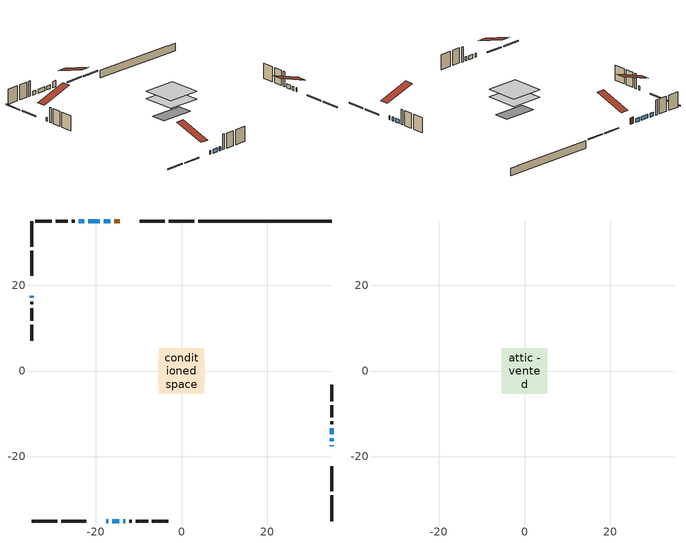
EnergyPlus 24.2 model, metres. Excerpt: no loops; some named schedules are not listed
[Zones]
conditioned space
 floor outside (Floor1 construction): -0.97,-0.97 -0.97,0.97 0.97,0.97 0.97,-0.97 z0.46
 floor adiabatic (AdiabaticFloorConstruction): -5.37,-5.37 -5.37,5.37 5.37,5.37 5.37,-5.37 z2.9
 floor foundation (Slab1 construction): -5.44,-2.33 -5.44,2.33 5.44,2.33 5.44,-2.33 z-1.98
 wall outside (RimJoist1 construction): 3.03,35.05 -3.02,35.05 / -35.05,-35.05 -28.99,-35.05 / -35.05,35.05 -35.05,28.99 / 35.05,-35.05 35.05,-28.99 z0.46:0.76
 wall outside (RimJoist2 construction): -3.95,35.05 -9.78,35.05 / -28.06,-35.05 -22.23,-35.05 / -35.05,28.06 -35.05,22.23 / 35.05,-28.06 35.05,-22.23 z0.46:0.76
 wall outside (AdiabaticWallConstruction 1): -14.4,35.05 -15.74,35.05 z0.46:2.49
 wall outside (AdiabaticWallConstruction): -17.62,-35.05 -17.16,-35.05 / -35.05,17.62 -35.05,17.08 / 35.05,-17.62 35.05,-17.33 / -16.67,35.05 -18.13,35.05 / -19.06,35.05 -21.77,35.05 / 35.05,-16.4 35.05,-15.71 / 35.05,-14.79 35.05,-13.33 / -22.7,35.05 -24.06,35.05 / -16.24,-35.05 -14.53,-35.05 / -13.61,-35.05 -13.16,-35.05 z0.46:1.68
 wall outside (Wall1 construction): -24.99,35.05 -25.6,35.05 / -12.23,-35.05 -11.62,-35.05 / -35.05,16.15 -35.05,15.54 / 35.05,-12.4 35.05,-11.79 z0.46:5.34
 wall outside (Wall2 construction): -26.53,35.05 -29.4,35.05 / -10.69,-35.05 -7.82,-35.05 / -35.05,14.61 -35.05,11.74 / 35.05,-10.86 35.05,-7.99 z0.46:5.34
 wall outside (Wall3 construction): -30.33,35.05 -34.12,35.05 / -6.9,-35.05 -3.1,-35.05 / -35.05,10.81 -35.05,7.02 / 35.05,-7.06 35.05,-3.27 z0.46:5.34
 wall foundation (FoundationWall1 construction): 3.96,35.05,-1.98 3.96,35.05,0.46 31.94,35.05,0.46 31.94,35.05,0.34 35.05,35.05,0.34 35.05,35.05,-1.98
 window (WindowConstruction 8): -17.62,-35.05 -17.16,-35.05 z0.46:1.68
 window (WindowConstruction 7): -35.05,17.62 -35.05,17.08 z0.46:1.68
 window (WindowConstruction 9): 35.05,-17.62 35.05,-17.33 z0.46:1.68
 window (WindowConstruction): -16.67,35.05 -18.13,35.05 z0.46:1.68
 window (WindowConstruction 1): -19.06,35.05 -21.77,35.05 z0.46:1.68
 window (WindowConstruction 2): 35.05,-16.4 35.05,-15.72 z0.46:1.68
 window (WindowConstruction 3): 35.05,-14.79 35.05,-13.33 z0.46:1.68
 window (WindowConstruction 4): -22.7,35.05 -24.06,35.05 z0.46:1.68
 window (WindowConstruction 5): -16.24,-35.05 -14.53,-35.05 z0.46:1.68
 window (WindowConstruction 6): -13.6,-35.05 -13.16,-35.05 z0.46:1.68
 door (Door): -14.4,35.05 -15.74,35.05 z0.46:2.49
 ceiling adiabatic (AdiabaticFloorConstruction): 5.37,-5.37 5.37,5.37 -5.37,5.37 -5.37,-5.37 z2.9
attic - vented
 floor to conditioned space (Floor2 construction Reversed): -5.37,-5.37 -5.37,5.37 5.37,5.37 5.37,-5.37 z5.34
 roof outside (Roof1 construction): -13.47,35.05,5.34 -13.47,24.6,8.82 -10.71,24.6,8.82 -10.71,35.05,5.34; -18.55,-35.05,5.34 -18.55,-24.6,8.82 -21.31,-24.6,8.82 -21.31,-35.05,5.34; -35.05,18.55,5.34 -24.6,18.55,8.82 -24.6,21.31,8.82 -35.05,21.31,5.34; 35.05,-18.55,5.34 24.6,-18.55,8.82 24.6,-21.31,8.82 35.05,-21.31,5.34
[Building]
Building 1: Terrain=Suburbs
[Site:Location]
London AP_ON: Latitude {deg}=43.03; Longitude {deg}=-81.15; Time Zone {hr}=-5; Elevation {m}=278; Keep Site Location Information=Yes
[Site:GroundTemperature:Shallow]
3.98693, 1.93205, 1.76749, 2.74264, 6.6573, 10.5537, 13.9317, 16.0716, 16.2534, 14.513, 11.2211, 7.44421
[Site:WaterMainsTemperature]
Calculation Method=Schedule; Temperature Schedule=mains temperature schedule
[Material] Roughness=Rough; Thermal Absorptance=0.9
Name | Thickness {m} | Conductivity {W/m-K} | Density {kg/m3} | Specific Heat {J/kg-K} | Solar Absorptance | Visible Absorptance
asphalt or fiberglass shingles | 0.00635 | 0.162714 | 1121.4 | 1465.45 | 0.4 | 0.4
ceiling loosefill ins | 0.254 | 0.0480833 | 16.02 | 1046.75 | 0.7 | 0.7
ceiling stud and cavity | 0.1397 | 0.480823 | 65.682 | 1177.47 | 0.7 | 0.7
concrete 4.0 in. | 0.1016 | 1.803125 | 2242.8 | 837.4 | 0.7 | 0.7
concrete 8.0 in. | 0.2032 | 1.803125 | 2242.8 | 837.4 | 0.7 | 0.7
door material | 0.04445 | 0.20624 | 512.64 | 1214.23 | 0.7 | 0.7
exterior vertical ins | 0.00222645 | 0.029427 | 32.04 | 1214.23 | 0.7 | 0.7
floor covering | 0.0127 | 0.0433444 | 54.468 | 1339.84 | 0.6 | 0.6
floor rigid ins; rim joist rigid ins; wall rigid ins | 0.051816 | 0.029427 | 32.04 | 1214.23 | 0.7 | 0.7
floor rigid ins 1; wall rigid ins 1 | 0.512978 | 0.029427 | 32.04 | 1214.23 | 0.7 | 0.7
floor stud and cavity | 0.1397 | 0.0959113 | 92.3553 | 1139.71 | 0.7 | 0.7
floor stud and cavity 1 | 0.1397 | 1.75129 | 37.0049 | 1207.88 | 0.7 | 0.7
furniture material conditioned space 1 | 0.1524 | 0.115458 | 640.8 | 1214.23 | 0.6 | 0.6
gypsum board | 0.0127 | 0.160291 | 801 | 837.4 | 0.6 | 0.6
gypsum board 1 | 0.0127 | 0.160291 | 801 | 837.4 | 0.7 | 0.7
osb sheathing 0.5 in. | 0.0127 | 0.115458 | 512.64 | 1214.23 | 0.7 | 0.7
osb sheathing 0.75 in. | 0.01905 | 0.115458 | 512.64 | 1214.23 | 0.7 | 0.7
osb sheathing 2.0 in. | 0.0508 | 0.115458 | 512.64 | 1214.23 | 0.7 | 0.7
rim joist stud and cavity | 0.0508 | 0.0406006 | 125.044 | 1163.47 | 0.6 | 0.6
rim joist stud and cavity 1 | 0.0508 | 0.278529 | 125.044 | 1163.47 | 0.6 | 0.6
wall stud and cavity | 0.1397 | 0.0740096 | 139.0536 | 1170.24 | 0.7 | 0.7
wall stud and cavity 1 | 0.1397 | 0.170256 | 139.0536 | 1170.24 | 0.7 | 0.7
wall stud and cavity 2 | 0.1397 | 0.224759 | 139.0536 | 1170.24 | 0.7 | 0.7
wall stud and cavity 3 | 0.0889 | 0.380278 | 52.3479 | 1209.89 | 0.7 | 0.7
wall stud and cavity 4 | 0.0889 | 0.391764 | 83.0341 | 1211.67 | 0.7 | 0.7
wood siding | 0.0254 | 0.102417 | 544.68 | 1172.36 | 0.4 | 0.4
wood siding 1; wood siding 2; wood siding 3 | 0.0254 | 0.102417 | 544.68 | 1172.36 | 0.7 | 0.7
[WindowMaterial:SimpleGlazingSystem]
Name | U-Factor {W/m2-K} | Solar Heat Gain Coefficient
WindowMaterial | 2.78222 | 0.67
WindowMaterial 1 | 2.82878 | 0.58
WindowMaterial 2 | 2.773703 | 0.51
WindowMaterial 3 | 2.78847 | 0.6
WindowMaterial 4 | 2.76178 | 0.46
WindowMaterial 5 | 2.76859 | 0.48
WindowMaterial 6 | 2.75837 | 0.61
WindowMaterial 7 | 2.70386 | 0.26
[Construction]
AdiabaticFloorConstruction: floor stud and cavity 1, floor rigid ins 1, osb sheathing 0.75 in., floor covering
AdiabaticWallConstruction: wood siding 2, wall rigid ins 1, wall stud and cavity 3, gypsum board
AdiabaticWallConstruction 1: wood siding 3, wall rigid ins 1, wall stud and cavity 3, gypsum board
Door: door material
Floor1 construction: floor stud and cavity, floor rigid ins, osb sheathing 0.75 in., floor covering
Floor2 construction Reversed: gypsum board, ceiling stud and cavity, ceiling loosefill ins
FoundationWall1 construction: concrete 8.0 in., gypsum board 1
furniture construction conditioned space 1: furniture material conditioned space 1
PartitionWallConstruction: gypsum board, wall stud and cavity 4, gypsum board
RimJoist1 construction: wood siding 1, rim joist rigid ins, osb sheathing 2.0 in., rim joist stud and cavity
RimJoist2 construction: wood siding 1, rim joist rigid ins, osb sheathing 2.0 in., rim joist stud and cavity 1
Roof1 construction: asphalt or fiberglass shingles
Slab1 construction: concrete 4.0 in.
Wall1 construction: wood siding, osb sheathing 0.5 in., wall stud and cavity, gypsum board
Wall2 construction: wood siding, wall rigid ins, osb sheathing 0.5 in., wall stud and cavity 1, gypsum board
Wall3 construction: wood siding, wall rigid ins, osb sheathing 0.5 in., wall stud and cavity 2, gypsum board
WindowConstruction; WindowConstruction 3: WindowMaterial
WindowConstruction 1: WindowMaterial 1
WindowConstruction 2; WindowConstruction 4: WindowMaterial 2
WindowConstruction 5: WindowMaterial 3
WindowConstruction 6: WindowMaterial 4
WindowConstruction 7: WindowMaterial 5
WindowConstruction 8: WindowMaterial 6
WindowConstruction 9: WindowMaterial 7
[Zone] Multiplier=1; Part of Total Floor Area=Yes
Name | Volume {m3}
attic - vented | 65.167
conditioned space | 432.7
[Space]
Name | Zone | Volume {m3}
attic - vented 1 | attic - vented | 65.167
conditioned space 1 | conditioned space | 432.7
[ZoneInfiltration:EffectiveLeakageArea]
infil attic - vented 1: Zone or Space=attic - vented 1; Schedule=Always On Discrete; Effective Air Leakage Area {cm2}=5026.91; Stack Coefficient=0.00024232; Wind Coefficient=1.05176e-05
[ZoneMixing]
whole house fan mix: Zone or Space=attic - vented; Schedule=Always On Continuous; Design Flow Rate Calculation Method=Flow/Zone; Design Flow Rate {m3/s}=0; Source Zone or Space=conditioned space
[SurfaceProperty:ExposedFoundationPerimeter]
Slab1: Exposed Perimeter Calculation Method=TotalExposedPerimeter; Total Exposed Perimeter {m}=31.089
[InternalMass] Zone or ZoneList=conditioned space; Space or SpaceList=conditioned space 1
Name | Construction | Surface Area {m2}
furniture mass conditioned space 1 | furniture construction conditioned space 1 | 67.872
partition wall mass | PartitionWallConstruction | 169.68
[Lights]
interior lighting: Zone or ZoneList or Space or SpaceList=conditioned space 1; Schedule=interior lighting schedule; Design Level Calculation Method=LightingLevel; Lighting Level {W}=343.2; Return Air Fraction=0; Fraction Radiant=0.6; Fraction Visible=0.2; Fraction Replaceable=1
[People]
occupants: Zone or ZoneList or Space or SpaceList=conditioned space 1; Number of People Schedule=occupants schedule; Number of People Calculation Method=People; Number of People=3; Fraction Radiant=0.314171; Sensible Heat Fraction=0.56303; Activity Level Schedule=occupants activity schedule; Carbon Dioxide Generation Rate {m3/s-W}=0; Enable ASHRAE 55 Comfort Warnings=No; Mean Radiant Temperature Calculation Type=EnclosureAveraged
[ElectricEquipment] Zone or ZoneList or Space or SpaceList=conditioned space 1; Design Level Calculation Method=EquipmentLevel
Name | Schedule | Design Level {W} | Fraction Latent | Fraction Radiant | Fraction Lost
clothes dryer | clothes dryer schedule | 140.772 | 0.015 | 0.081 | 0.85
clothes washer | clothes washer schedule | 32.1985 | 0.03 | 0.162 | 0.7
cooking range | cooking range schedule | 215.147 | 0.08 | 0.432 | 0.2
dishwasher | dishwasher schedule | 66.8632 | 0.3 | 0.18 | 0.4
fridge | fridge schedule | 72.9452 | 0 | 0.6 | 0
mech vent bath fan 0 | mech vent bath fan 0 schedule | 50.2 | 0 | 0 | 1
mech vent bath fan 1 | mech vent bath fan 1 schedule | 50.2 | 0 | 0 | 1
mech vent house fan | mech vent house fan schedule | 0 | 0 | 0 | 1
mech vent house fan cfis | mech vent house fan cfis schedule | 0 | 0 | 0 | 0
mech vent range fan 0 | mech vent range fan 0 schedule | 57 | 0 | 0 | 1
misc plug loads | misc plug loads schedule | 494.7 | 0.045 | 0.513 | 0.1
whole house fan | Always On Discrete | 0 | 0 | 0 | 1
[OtherEquipment] Zone or ZoneList or Space or SpaceList=conditioned space 1; Design Level Calculation Method=EquipmentLevel
Name | Fuel Type | Schedule | Design Level {W} | Fraction Latent | Fraction Radiant | Fraction Lost
clothes dryer 1 | Electricity | clothes dryer schedule | 0 | 0.015 | 0.081 | 0.85
cooking range 1 | Electricity | cooking range schedule | 0 | 0.08 | 0.432 | 0.2
general water use latent | None | general water use schedule | 62.594 | 1 | 0 | 0
general water use sensible | None | general water use schedule | -61.6891 | 0 | 0.6 | 0
mech vent house fan latent load | None | Always On Discrete | 0 | 1 | 0 | 0
mech vent house fan sensible load | None | Always On Discrete | 0 | 0 | 0 | 0
water heater energy adjustment1 | NaturalGas | Always On Discrete | 0.01 | 0 | 0 | 1
[ZoneInfiltration:DesignFlowRate] Zone or ZoneList or Space or SpaceList=conditioned space 1; Schedule=Always On Discrete; Design Flow Rate Calculation Method=Flow/Zone; Design Flow Rate {m3/s}=0
infil flow; natural vent flow; whole house fan flow
[AvailabilityManager:Scheduled]
central ac and furnace airloop Availability Manager: Schedule=Always On Discrete
[Foundation:Kiva]
Foundation Kiva 1: Initial Indoor Air Temperature {C}=18; Wall Height Above Grade {m}=0.459974; Wall Depth Below Slab {m}=0.2032; Custom Block Material Name 1=exterior vertical ins; Custom Block Depth 1 {m}=2.43998; Custom Block X Position 1 {m}=0.2159; Custom Block Z Position 1 {m}=0
[Foundation:Kiva:Settings]
Soil Conductivity {W/m-K}=0.849921; Soil Density {kg/m3}=1842.3; Soil Specific Heat {J/kg-K}=418.7; Ground Solar Absorptivity=0.9; Ground Thermal Absorptivity=0.9; Ground Surface Roughness {m}=0.03; Far-Field Width {m}=40; Deep-Ground Boundary Condition=ZeroFlux; Deep-Ground Depth {m}=40; Minimum Cell Dimension {m}=0.2; Maximum Cell Growth Coefficient=3; Simulation Timestep=Timestep
[Exterior:Lights]
exterior lighting: Schedule=exterior lighting schedule; Design Level {W}=75.6
[EnergyManagementSystem:GlobalVariable]
central_ac_and_furnace_airloop_Fan_RTF
infil_program_Qfan
infil_program_Qinf
natural_vent_program_Qnv
natural_vent_program_Qwhf
[EnergyManagementSystem:Sensor]
Name | Output:Variable or Output:Meter Index Key | Output:Variable or Output:Meter
airflow_gain | infil flow | Infiltration Sensible Heat Gain Energy
airflow_gain_1 | natural vent flow | Infiltration Sensible Heat Gain Energy
airflow_gain_2 | whole house fan flow | Infiltration Sensible Heat Gain Energy
airflow_loss | infil flow | Infiltration Sensible Heat Loss Energy
airflow_loss_1 | natural vent flow | Infiltration Sensible Heat Loss Energy
airflow_loss_2 | whole house fan flow | Infiltration Sensible Heat Loss Energy
clg_load_cond |  | Cooling:EnergyTransfer:Zone:CONDITIONED SPACE
clg_sp_s; clg_sp_s_1 | cooling setpoint | Schedule Value
clothes_dryer_exhaust_0_sch_s | clothes dryer exhaust 0 schedule | Schedule Value
cool_season | cooling season schedule | Schedule Value
htg_load_cond |  | Heating:EnergyTransfer:Zone:CONDITIONED SPACE
htg_sp_s; htg_sp_s_1 | heating setpoint | Schedule Value
ig_ee_conv | clothes dryer | Electric Equipment Convective Heating Energy
ig_ee_conv_2 | cooking range | Electric Equipment Convective Heating Energy
ig_ee_conv_4 | fridge | Electric Equipment Convective Heating Energy
ig_ee_conv_5 | misc plug loads | Electric Equipment Convective Heating Energy
ig_ee_conv_6 | whole house fan | Electric Equipment Convective Heating Energy
ig_ee_rad | clothes dryer | Electric Equipment Radiant Heating Energy
ig_ee_rad_2 | cooking range | Electric Equipment Radiant Heating Energy
ig_ee_rad_4 | fridge | Electric Equipment Radiant Heating Energy
ig_ee_rad_5 | misc plug loads | Electric Equipment Radiant Heating Energy
ig_ee_rad_6 | whole house fan | Electric Equipment Radiant Heating Energy
ig_lgt_conv | interior lighting | Lights Convective Heating Energy
ig_lgt_rad | interior lighting | Lights Radiant Heating Energy
ig_lgt_vis | interior lighting | Lights Visible Radiation Heating Energy
ig_oe_conv | clothes dryer 1 | Other Equipment Convective Heating Energy
ig_oe_conv_1 | cooking range 1 | Other Equipment Convective Heating Energy
ig_oe_conv_2 | general water use latent | Other Equipment Convective Heating Energy
ig_oe_conv_3 | general water use sensible | Other Equipment Convective Heating Energy
ig_oe_conv_4 | water heater energy adjustment1 | Other Equipment Convective Heating Energy
ig_oe_rad | clothes dryer 1 | Other Equipment Radiant Heating Energy
ig_oe_rad_1 | cooking range 1 | Other Equipment Radiant Heating Energy
ig_oe_rad_2 | general water use latent | Other Equipment Radiant Heating Energy
ig_oe_rad_3 | general water use sensible | Other Equipment Radiant Heating Energy
ig_oe_rad_4 | water heater energy adjustment1 | Other Equipment Radiant Heating Energy
ig_ppl_conv | occupants | People Convective Heating Energy
ig_ppl_rad | occupants | People Radiant Heating Energy
im_conv | furniture mass conditioned space 1 | Surface Inside Face Convection Heat Gain Energy
im_conv_1 | partition wall mass | Surface Inside Face Convection Heat Gain Energy
im_ig | furniture mass conditioned space 1 | Surface Inside Face Internal Gains Radiation Heat Gain Energy
im_ig_1 | partition wall mass | Surface Inside Face Internal Gains Radiation Heat Gain Energy
im_lgt | furniture mass conditioned space 1 | Surface Inside Face Lights Radiation Heat Gain Energy
im_lgt_1 | partition wall mass | Surface Inside Face Lights Radiation Heat Gain Energy
im_sol | furniture mass conditioned space 1 | Surface Inside Face Solar Radiation Heat Gain Energy
im_sol_1 | partition wall mass | Surface Inside Face Solar Radiation Heat Gain Energy
im_surf | furniture mass conditioned space 1 | Surface Inside Face Net Surface Thermal Radiation Heat Gain Energy
im_surf_1 | partition wall mass | Surface Inside Face Net Surface Thermal Radiation Heat Gain Energy
mech_vent_bath_fan_0_sch_s | mech vent bath fan 0 schedule | Schedule Value
mech_vent_bath_fan_1_sch_s | mech vent bath fan 1 schedule | Schedule Value
mech_vent_range_fan_0_sch_s | mech vent range fan 0 schedule | Schedule Value
mv_conv | mech vent bath fan 0 | Electric Equipment Convective Heating Energy
mv_conv_1 | mech vent bath fan 1 | Electric Equipment Convective Heating Energy
mv_conv_2 | mech vent house fan | Electric Equipment Convective Heating Energy
mv_conv_3 | mech vent house fan cfis | Electric Equipment Convective Heating Energy
mv_conv_4 | mech vent range fan 0 | Electric Equipment Convective Heating Energy
mv_conv_5 | mech vent house fan latent load | Other Equipment Convective Heating Energy
mv_conv_6 | mech vent house fan sensible load | Other Equipment Convective Heating Energy
mv_rad | mech vent bath fan 0 | Electric Equipment Radiant Heating Energy
mv_rad_1 | mech vent bath fan 1 | Electric Equipment Radiant Heating Energy
mv_rad_2 | mech vent house fan | Electric Equipment Radiant Heating Energy
mv_rad_3 | mech vent house fan cfis | Electric Equipment Radiant Heating Energy
mv_rad_4 | mech vent range fan 0 | Electric Equipment Radiant Heating Energy
mv_rad_5 | mech vent house fan latent load | Other Equipment Radiant Heating Energy
mv_rad_6 | mech vent house fan sensible load | Other Equipment Radiant Heating Energy
natural_vent_s | natural vent schedule | Schedule Value
out_pb_s |  | Site Outdoor Air Barometric Pressure
out_wt_s |  | Site Outdoor Air Humidity Ratio
site_vw_s |  | Site Wind Speed
ss_back_out | Window1 | Surface Window Shortwave from Zone Back Out Window Heat Transfer Rate
ss_back_out_1 | Window10 | Surface Window Shortwave from Zone Back Out Window Heat Transfer Rate
ss_back_out_2 | Window11 | Surface Window Shortwave from Zone Back Out Window Heat Transfer Rate
ss_back_out_3 | Window2 | Surface Window Shortwave from Zone Back Out Window Heat Transfer Rate
ss_back_out_4 | Window3 | Surface Window Shortwave from Zone Back Out Window Heat Transfer Rate
ss_back_out_5 | Window4 | Surface Window Shortwave from Zone Back Out Window Heat Transfer Rate
ss_back_out_6 | Window5 | Surface Window Shortwave from Zone Back Out Window Heat Transfer Rate
ss_back_out_7 | Window6 | Surface Window Shortwave from Zone Back Out Window Heat Transfer Rate
ss_back_out_8 | Window8 | Surface Window Shortwave from Zone Back Out Window Heat Transfer Rate
ss_back_out_9 | Window9 | Surface Window Shortwave from Zone Back Out Window Heat Transfer Rate
ss_conv | Door1 | Surface Inside Face Convection Heat Gain Energy
ss_conv_1 | Window1 | Surface Inside Face Convection Heat Gain Energy
ss_conv_10 | Window9 | Surface Inside Face Convection Heat Gain Energy
ss_conv_2 | Window10 | Surface Inside Face Convection Heat Gain Energy
ss_conv_3 | Window11 | Surface Inside Face Convection Heat Gain Energy
ss_conv_4 | Window2 | Surface Inside Face Convection Heat Gain Energy
ss_conv_5 | Window3 | Surface Inside Face Convection Heat Gain Energy
ss_conv_6 | Window4 | Surface Inside Face Convection Heat Gain Energy
ss_conv_7 | Window5 | Surface Inside Face Convection Heat Gain Energy
ss_conv_8 | Window6 | Surface Inside Face Convection Heat Gain Energy
ss_conv_9 | Window8 | Surface Inside Face Convection Heat Gain Energy
ss_ig | Door1 | Surface Inside Face Internal Gains Radiation Heat Gain Energy
ss_ig_1 | Window1 | Surface Inside Face Internal Gains Radiation Heat Gain Energy
ss_ig_10 | Window9 | Surface Inside Face Internal Gains Radiation Heat Gain Energy
ss_ig_2 | Window10 | Surface Inside Face Internal Gains Radiation Heat Gain Energy
ss_ig_3 | Window11 | Surface Inside Face Internal Gains Radiation Heat Gain Energy
ss_ig_4 | Window2 | Surface Inside Face Internal Gains Radiation Heat Gain Energy
ss_ig_5 | Window3 | Surface Inside Face Internal Gains Radiation Heat Gain Energy
ss_ig_6 | Window4 | Surface Inside Face Internal Gains Radiation Heat Gain Energy
ss_ig_7 | Window5 | Surface Inside Face Internal Gains Radiation Heat Gain Energy
ss_ig_8 | Window6 | Surface Inside Face Internal Gains Radiation Heat Gain Energy
ss_ig_9 | Window8 | Surface Inside Face Internal Gains Radiation Heat Gain Energy
ss_lgt | Door1 | Surface Inside Face Lights Radiation Heat Gain Energy
ss_sol | Door1 | Surface Inside Face Solar Radiation Heat Gain Energy
ss_surf | Door1 | Surface Inside Face Net Surface Thermal Radiation Heat Gain Energy
ss_surf_1 | Window1 | Surface Inside Face Net Surface Thermal Radiation Heat Gain Energy
ss_surf_10 | Window9 | Surface Inside Face Net Surface Thermal Radiation Heat Gain Energy
ss_surf_2 | Window10 | Surface Inside Face Net Surface Thermal Radiation Heat Gain Energy
ss_surf_3 | Window11 | Surface Inside Face Net Surface Thermal Radiation Heat Gain Energy
ss_surf_4 | Window2 | Surface Inside Face Net Surface Thermal Radiation Heat Gain Energy
ss_surf_5 | Window3 | Surface Inside Face Net Surface Thermal Radiation Heat Gain Energy
ss_surf_6 | Window4 | Surface Inside Face Net Surface Thermal Radiation Heat Gain Energy
ss_surf_7 | Window5 | Surface Inside Face Net Surface Thermal Radiation Heat Gain Energy
ss_surf_8 | Window6 | Surface Inside Face Net Surface Thermal Radiation Heat Gain Energy
ss_surf_9 | Window8 | Surface Inside Face Net Surface Thermal Radiation Heat Gain Energy
ss_trans_in | Window1 | Surface Window Transmitted Solar Radiation Rate
ss_trans_in_1 | Window10 | Surface Window Transmitted Solar Radiation Rate
ss_trans_in_2 | Window11 | Surface Window Transmitted Solar Radiation Rate
ss_trans_in_3 | Window2 | Surface Window Transmitted Solar Radiation Rate
ss_trans_in_4 | Window3 | Surface Window Transmitted Solar Radiation Rate
ss_trans_in_5 | Window4 | Surface Window Transmitted Solar Radiation Rate
ss_trans_in_6 | Window5 | Surface Window Transmitted Solar Radiation Rate
ss_trans_in_7 | Window6 | Surface Window Transmitted Solar Radiation Rate
ss_trans_in_8 | Window8 | Surface Window Transmitted Solar Radiation Rate
ss_trans_in_9 | Window9 | Surface Window Transmitted Solar Radiation Rate
ss_trans_out | Window1 | Surface Inside Face Initial Transmitted Diffuse Transmitted Out Window Solar Radiation Rate
ss_trans_out_1 | Window10 | Surface Inside Face Initial Transmitted Diffuse Transmitted Out Window Solar Radiation Rate
ss_trans_out_2 | Window11 | Surface Inside Face Initial Transmitted Diffuse Transmitted Out Window Solar Radiation Rate
ss_trans_out_3 | Window2 | Surface Inside Face Initial Transmitted Diffuse Transmitted Out Window Solar Radiation Rate
ss_trans_out_4 | Window3 | Surface Inside Face Initial Transmitted Diffuse Transmitted Out Window Solar Radiation Rate
ss_trans_out_5 | Window4 | Surface Inside Face Initial Transmitted Diffuse Transmitted Out Window Solar Radiation Rate
ss_trans_out_6 | Window5 | Surface Inside Face Initial Transmitted Diffuse Transmitted Out Window Solar Radiation Rate
ss_trans_out_7 | Window6 | Surface Inside Face Initial Transmitted Diffuse Transmitted Out Window Solar Radiation Rate
ss_trans_out_8 | Window8 | Surface Inside Face Initial Transmitted Diffuse Transmitted Out Window Solar Radiation Rate
ss_trans_out_9 | Window9 | Surface Inside Face Initial Transmitted Diffuse Transmitted Out Window Solar Radiation Rate
s_conv | Floor1 | Surface Inside Face Convection Heat Gain Energy
s_conv_1 | Floor2 | Surface Inside Face Convection Heat Gain Energy
s_conv_10 | RimJoist2:180 | Surface Inside Face Convection Heat Gain Energy
s_conv_11 | RimJoist2:270 | Surface Inside Face Convection Heat Gain Energy
s_conv_12 | RimJoist2:90 | Surface Inside Face Convection Heat Gain Energy
s_conv_13 | Slab1 | Surface Inside Face Convection Heat Gain Energy
s_conv_14 | Wall1:0 | Surface Inside Face Convection Heat Gain Energy
s_conv_15 | Wall1:180 | Surface Inside Face Convection Heat Gain Energy
s_conv_16 | Wall1:270 | Surface Inside Face Convection Heat Gain Energy
s_conv_17 | Wall1:90 | Surface Inside Face Convection Heat Gain Energy
s_conv_18 | Wall2:0 | Surface Inside Face Convection Heat Gain Energy
s_conv_19 | Wall2:180 | Surface Inside Face Convection Heat Gain Energy
s_conv_2 | FoundationWall1 | Surface Inside Face Convection Heat Gain Energy
s_conv_20 | Wall2:270 | Surface Inside Face Convection Heat Gain Energy
s_conv_21 | Wall2:90 | Surface Inside Face Convection Heat Gain Energy
s_conv_22 | Wall3:0 | Surface Inside Face Convection Heat Gain Energy
s_conv_23 | Wall3:180 | Surface Inside Face Convection Heat Gain Energy
s_conv_24 | Wall3:270 | Surface Inside Face Convection Heat Gain Energy
s_conv_25 | Wall3:90 | Surface Inside Face Convection Heat Gain Energy
s_conv_3 | inferred conditioned ceiling | Surface Inside Face Convection Heat Gain Energy
s_conv_4 | inferred conditioned floor | Surface Inside Face Convection Heat Gain Energy
s_conv_5 | RimJoist1:0 | Surface Inside Face Convection Heat Gain Energy
s_conv_6 | RimJoist1:180 | Surface Inside Face Convection Heat Gain Energy
s_conv_7 | RimJoist1:270 | Surface Inside Face Convection Heat Gain Energy
s_conv_8 | RimJoist1:90 | Surface Inside Face Convection Heat Gain Energy
s_conv_9 | RimJoist2:0 | Surface Inside Face Convection Heat Gain Energy
s_ig | Floor1 | Surface Inside Face Internal Gains Radiation Heat Gain Energy
s_ig_1 | Floor2 | Surface Inside Face Internal Gains Radiation Heat Gain Energy
s_ig_10 | RimJoist2:180 | Surface Inside Face Internal Gains Radiation Heat Gain Energy
